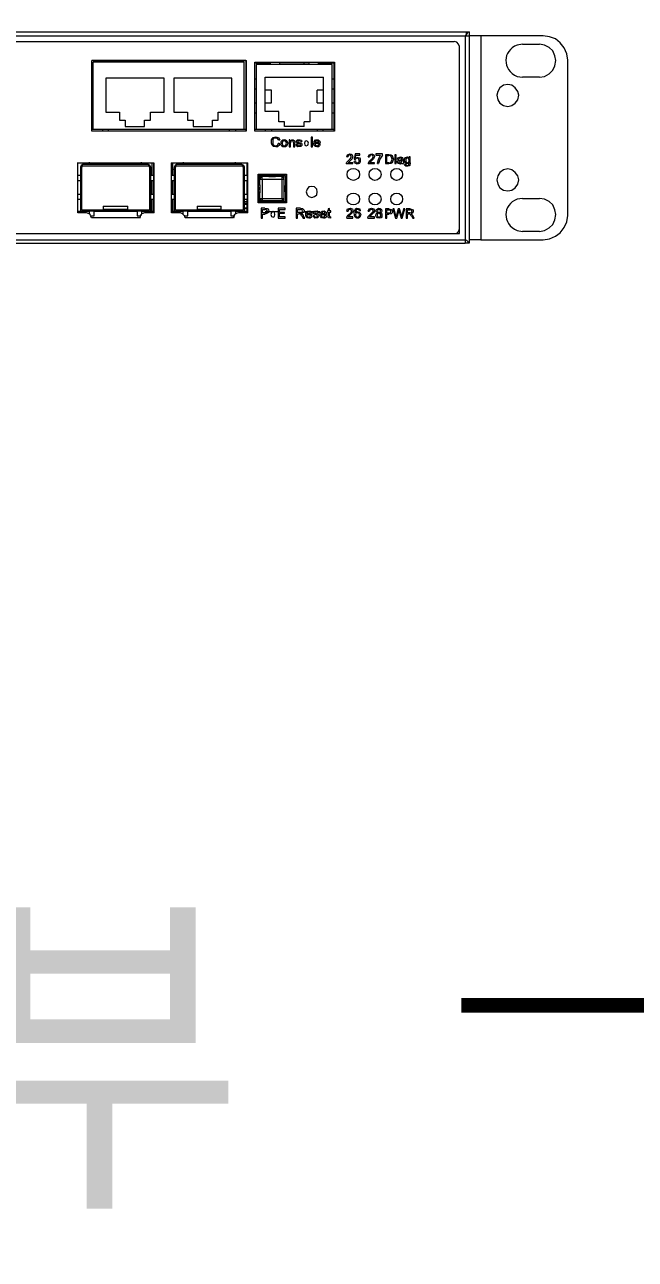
# Model space of a CAD drawing. Header units: millimetres. Extents: x 89860 to 502050, y -351975 to 882300.
# Drawn here: x 497079 to 497495, y -307640 to -306800 of the extents above; entities that cross this region are included whole.
import ezdxf
from ezdxf.enums import TextEntityAlignment as Align

# ---------------------------------------------------------------- set-up
doc = ezdxf.new("R2010")
doc.units = ezdxf.units.MM
doc.header["$LTSCALE"] = 150
doc.set_wipeout_variables(frame=1)
for name, color, linetype in [('-----20 General Symbol', 3, 'Continuous'), ('-----29 Cable Schedule', 1, 'Continuous'), ('-----30 Text', 2, 'Continuous'), ('4', 4, 'Continuous')]:
    doc.layers.add(name, color=color, linetype=linetype)
doc.styles.add('ELEC', font='')
doc.styles.get('ELEC').set_extended_font_data('Dotum')

# ---------------------------------------------------------------- blocks, each defined once
blk = doc.blocks.new('A$C93139d4c')
blk.add_wipeout([(-31826.9, -76095.6), (-31826.9, -82292.6), (-10394.5, -82292.6), (-10394.5, -76095.6)]).dxf.layer = '-----20 General Symbol'
at = {"layer": '-----20 General Symbol', "lineweight": 5}
for points in [[(-17457.5, -79014.7), (-14436.2, -79014.7)], [(-17356.3, -79009.3), (-14436.2, -79009.3)], [(-14436.2, -79009.3), (-14438.6, -79009.9), (-14439.8, -79012.3), (-14441.6, -79014.7)], [(-14441.6, -79014.7), (-14441.6, -79297)], [(-14439.8, -79014.7), (-14439.8, -79009.3)], [(-14436.2, -79009.3), (-14436.2, -79297)], [(-14335.6, -79014.7), (-14436.2, -79014.7)], [(-14420.1, -79014.7), (-14420.1, -79292.2)], [(-14302, -79047.7), (-14303.2, -79039.3), (-14306.8, -79030.9), (-14312.2, -79024.3), (-14318.8, -79018.9), (-14326.6, -79015.9), (-14335.6, -79014.7)], [(-17343.1, -79022.5), (-14456.6, -79022.5)], [(-14449.4, -79029.1), (-14450.6, -79026.1), (-14453, -79023.1), (-14456.6, -79022.5)], [(-14449.4, -79283.8), (-14449.4, -79029.1)], [(-14363.7, -79026.1), (-14340.4, -79026.1)], [(-14340.4, -79071.1), (-14333.8, -79069.9), (-14327.2, -79066.3), (-14322.4, -79061.5), (-14319.4, -79055.5), (-14318.2, -79048.3), (-14319.4, -79041.7), (-14322.4, -79035.1), (-14327.2, -79030.3), (-14333.8, -79027.3), (-14340.4, -79026.1)], [(-14740, -79048.3), (-14949.8, -79048.3), (-14739.4, -79048.3)], [(-14949.8, -79144.2), (-14949.8, -79048.3)], [(-14742.4, -79050.7), (-14948, -79050.7)], [(-14948, -79141.8), (-14948, -79050.7)], [(-14742.4, -79141.8), (-14742.4, -79050.7)], [(-14740.1, -79048.3), (-14740.1, -79144.2)], [(-14739.5, -79048.3), (-14739.5, -79144.2)], [(-14728.1, -79050.7), (-14619.6, -79050.7)], [(-14728.1, -79144.2), (-14728.1, -79050.7)], [(-14728.1, -79051.3), (-14707.1, -79051.3)], [(-14707.1, -79051.3), (-14707.1, -79053.7)], [(-14654.4, -79051.3), (-14693.9, -79051.3)], [(-14693.9, -79053.7), (-14693.9, -79051.3)], [(-14661, -79051.3), (-14661, -79053.7)], [(-14654.4, -79051.3), (-14654.4, -79053.7)], [(-14641.2, -79051.3), (-14620.2, -79051.3)], [(-14641.2, -79053.7), (-14641.2, -79051.3)], [(-14620.2, -79051.3), (-14620.2, -79144.2)], [(-14619.6, -79050.7), (-14619.6, -79144.2)], [(-14302, -79259.2), (-14302, -79047.7)], [(-14622.6, -79053.7), (-14726.3, -79053.7)], [(-14726.3, -79053.7), (-14726.3, -79141.8)], [(-14622.6, -79141.8), (-14622.6, -79053.7)], [(-14851.5, -79072.3), (-14930.6, -79072.3)], [(-14930.6, -79072.3), (-14930.6, -79118.4)], [(-14851.5, -79118.4), (-14851.5, -79072.3)], [(-14759.2, -79072.3), (-14838.3, -79072.3)], [(-14838.3, -79072.3), (-14838.3, -79118.4)], [(-14759.2, -79118.4), (-14759.2, -79072.3)], [(-14726.3, -79073.5), (-14728.1, -79073.5)], [(-14713.7, -79071.1), (-14634.6, -79071.1)], [(-14713.7, -79117.8), (-14713.7, -79071.1)], [(-14634.6, -79117.8), (-14634.6, -79071.1)], [(-14620.2, -79073.5), (-14622.6, -79073.5)], [(-14368.5, -79095.6), (-14369.7, -79090.2), (-14373.3, -79085.4), (-14378.1, -79081.9), (-14383.5, -79080.7), (-14389.5, -79081.9), (-14394.3, -79085.4), (-14397.3, -79090.2), (-14398.5, -79095.6), (-14397.3, -79101.6), (-14394.3, -79106.4), (-14389.5, -79109.4), (-14383.5, -79110.6), (-14378.1, -79109.4), (-14373.3, -79106.4), (-14369.7, -79101.6), (-14368.5, -79095.6)], [(-14340.4, -79071.1), (-14363.7, -79071.1)], [(-14728.1, -79086.6), (-14726.3, -79086.6)], [(-14705.3, -79088.4), (-14713.7, -79088.4)], [(-14705.3, -79105.8), (-14705.3, -79088.4)], [(-14634.6, -79088.4), (-14643, -79088.4)], [(-14643, -79105.8), (-14643, -79088.4)], [(-14622.6, -79086.6), (-14620.2, -79086.6)], [(-14930.6, -79118.4), (-14912, -79118.4)], [(-14912, -79118.4), (-14912, -79129.2)], [(-14870.1, -79118.4), (-14851.5, -79118.4)], [(-14870.1, -79129.2), (-14870.1, -79118.4)], [(-14838.3, -79118.4), (-14819.7, -79118.4)], [(-14819.7, -79118.4), (-14819.7, -79129.2)], [(-14777.8, -79118.4), (-14759.2, -79118.4)], [(-14777.8, -79129.2), (-14777.8, -79118.4)], [(-14726.3, -79106.4), (-14728.1, -79106.4)], [(-14713.7, -79105.8), (-14705.3, -79105.8)], [(-14695.1, -79117.8), (-14713.7, -79117.8)], [(-14695.1, -79131.6), (-14695.1, -79117.8)], [(-14634.6, -79117.8), (-14653.2, -79117.8)], [(-14653.2, -79117.8), (-14653.2, -79131.6)], [(-14643, -79105.8), (-14634.6, -79105.8)], [(-14620.2, -79106.4), (-14622.6, -79106.4)], [(-14912, -79129.2), (-14904.2, -79129.2)], [(-14904.2, -79129.2), (-14904.2, -79138.2)], [(-14877.9, -79129.2), (-14870.1, -79129.2)], [(-14877.9, -79138.2), (-14877.9, -79129.2)], [(-14819.7, -79129.2), (-14812, -79129.2)], [(-14812, -79129.2), (-14812, -79138.2)], [(-14785.6, -79129.2), (-14777.8, -79129.2)], [(-14785.6, -79138.2), (-14785.6, -79129.2)], [(-14728.1, -79119.6), (-14726.3, -79119.6)], [(-14687.3, -79131.6), (-14695.1, -79131.6)], [(-14687.3, -79138.2), (-14687.3, -79131.6)], [(-14661, -79131.6), (-14661, -79138.2)], [(-14653.2, -79131.6), (-14660.9, -79131.6)], [(-14622.6, -79119.6), (-14620.2, -79119.6)], [(-14949.8, -79141.8), (-14740, -79141.8)], [(-14739.5, -79144.2), (-14949.8, -79144.2)], [(-14935.4, -79141.8), (-14935.4, -79144.2)], [(-14927.6, -79141.8), (-14927.6, -79144.2)], [(-14904.2, -79138.2), (-14877.9, -79138.2)], [(-14812, -79138.2), (-14785.6, -79138.2)], [(-14762.8, -79141.8), (-14762.8, -79144.2)], [(-14754.4, -79141.8), (-14754.4, -79144.2)], [(-14728.1, -79141.8), (-14620.2, -79141.8)], [(-14619.6, -79144.2), (-14728.1, -79144.2)], [(-14713.7, -79141.8), (-14713.7, -79144.2)], [(-14705.3, -79141.8), (-14705.3, -79144.2)], [(-14705.3, -79156.2), (-14702.9, -79153.2), (-14699.3, -79152), (-14695.7, -79153.2), (-14693.9, -79156.2)], [(-14660.9, -79138.2), (-14687.3, -79138.2)], [(-14649.6, -79152.6), (-14651.4, -79152.6)], [(-14651.4, -79152.6), (-14651.4, -79165.7)], [(-14649.6, -79165.7), (-14649.6, -79152.6)], [(-14643, -79141.8), (-14643, -79144.2)], [(-14635.2, -79141.8), (-14635.2, -79144.2)], [(-14693.9, -79161.5), (-14695.1, -79163.9), (-14696.9, -79165.7), (-14699.3, -79165.7), (-14702.3, -79165.1), (-14704.1, -79163.3), (-14705.3, -79160.9), (-14705.3, -79156.2)], [(-14695.7, -79156.2), (-14696.9, -79154.4), (-14698.1, -79153.8), (-14700.5, -79153.8), (-14702.3, -79154.4), (-14703.5, -79156.2), (-14703.5, -79162.1)], [(-14703.5, -79162.1), (-14701.7, -79163.9), (-14699.3, -79164.5), (-14696.9, -79163.3), (-14695.7, -79160.9)], [(-14695.7, -79156.2), (-14693.9, -79156.2)], [(-14693.9, -79161.5), (-14695.7, -79160.9)], [(-14683.1, -79160.9), (-14684.3, -79164.5), (-14686.1, -79165.7), (-14689.7, -79165.7), (-14691.5, -79164.5), (-14692.1, -79162.7), (-14692.1, -79159.1), (-14691.5, -79157.4), (-14689.7, -79156.2), (-14687.9, -79155.6), (-14686.1, -79156.2), (-14684.3, -79157.4), (-14683.1, -79160.9)], [(-14684.9, -79160.9), (-14685.5, -79158.5), (-14687.9, -79157.4), (-14690.3, -79158.5), (-14690.9, -79160.9), (-14690.3, -79163.3), (-14687.9, -79164.5), (-14685.5, -79163.3), (-14684.9, -79160.9)], [(-14680.1, -79156.2), (-14681.3, -79156.2)], [(-14681.3, -79156.2), (-14681.3, -79165.7)], [(-14681.3, -79165.7), (-14679.5, -79165.7)], [(-14680.1, -79157.4), (-14680.1, -79156.2)], [(-14680.1, -79157.4), (-14677.7, -79156.2), (-14675.9, -79156.2), (-14674.1, -79157.4), (-14673.5, -79159.7)], [(-14675.3, -79159.7), (-14675.9, -79158), (-14677.7, -79157.4), (-14679.5, -79158.5), (-14679.5, -79160.3)], [(-14679.5, -79165.7), (-14679.5, -79160.3)], [(-14675.3, -79159.7), (-14675.3, -79165.7)], [(-14675.3, -79165.7), (-14673.5, -79165.7)], [(-14673.5, -79165.7), (-14673.5, -79159.7)], [(-14669.9, -79158.5), (-14668.1, -79159.7), (-14664.5, -79160.9), (-14663.9, -79162.1), (-14663.9, -79163.9), (-14665.1, -79165.1), (-14669.3, -79165.7), (-14671.1, -79164.5), (-14671.7, -79162.7)], [(-14669.9, -79162.7), (-14671.7, -79162.7)], [(-14665.1, -79162.7), (-14666.9, -79161.5), (-14668.7, -79161.5), (-14670.5, -79160.3), (-14671.1, -79159.1), (-14671.1, -79157.4), (-14669.9, -79156.2), (-14666.3, -79156.2), (-14664.5, -79156.8), (-14663.9, -79158.5)], [(-14665.7, -79158.5), (-14666.3, -79157.4), (-14669.3, -79157.4), (-14669.9, -79158.5)], [(-14669.9, -79162.7), (-14669.3, -79163.9), (-14667.5, -79164.5), (-14666.3, -79163.9), (-14665.1, -79162.7)], [(-14665.7, -79158.5), (-14663.9, -79158.5)], [(-14655, -79160.9), (-14655.6, -79158.5), (-14658, -79157.4), (-14659.7, -79158.5), (-14660.4, -79160.9), (-14659.7, -79163.3), (-14658, -79164.5), (-14655.6, -79163.3), (-14655, -79160.9)], [(-14651.4, -79165.7), (-14649.6, -79165.7)], [(-14638.8, -79162.7), (-14640, -79164.5), (-14641.2, -79165.7), (-14643.6, -79165.7), (-14645.4, -79165.1), (-14647.2, -79163.9), (-14647.8, -79162.1), (-14647.2, -79158.5)], [(-14647.2, -79158.5), (-14645.4, -79156.2), (-14641.8, -79156.2), (-14639.4, -79158), (-14638.8, -79160.9)], [(-14640.6, -79159.7), (-14641.2, -79158), (-14643, -79157.4), (-14645.4, -79158), (-14646, -79159.7)], [(-14640.6, -79159.7), (-14646, -79159.7)], [(-14646, -79160.9), (-14638.8, -79160.9)], [(-14646, -79160.9), (-14645.4, -79163.3), (-14643.6, -79164.5), (-14641.8, -79163.9), (-14640.6, -79162.7)], [(-14638.8, -79162.7), (-14640.6, -79162.7)], [(-14638.8, -79160.9), (-14638.8, -79160.3)], [(-14603.4, -79188.5), (-14602.8, -79186.7), (-14598, -79181.9), (-14596.8, -79180.1), (-14596.8, -79178.3), (-14598.6, -79176.5), (-14600.4, -79177.1)], [(-14602.8, -79179.5), (-14601.6, -79176.5), (-14598.6, -79175.3), (-14596.8, -79175.9), (-14595.6, -79176.5), (-14595, -79178.3), (-14594.4, -79179.5)], [(-14602.8, -79179.5), (-14601.6, -79179.5)], [(-14600.4, -79177.1), (-14601.6, -79179.5)], [(-14594.4, -79179.5), (-14595.6, -79181.9), (-14601, -79187.3)], [(-14591.4, -79175.3), (-14592.6, -79182.5)], [(-14592.6, -79182.5), (-14590.8, -79182.5)], [(-14590.8, -79184.9), (-14592.6, -79185.5)], [(-14586, -79188.5), (-14588.4, -79189.1), (-14590.2, -79188.5), (-14592, -79187.3), (-14592.6, -79185.5)], [(-14584.8, -79175.3), (-14591.4, -79175.3)], [(-14590.8, -79180.7), (-14590.2, -79177.1)], [(-14590.8, -79180.7), (-14589, -79180.1), (-14587.2, -79180.1), (-14585.4, -79180.7), (-14584.3, -79181.9), (-14584.3, -79185.5), (-14584.8, -79187.3), (-14586, -79188.5)], [(-14586, -79183.7), (-14586.6, -79181.9), (-14587.8, -79181.3), (-14589.6, -79181.3), (-14590.8, -79182.5)], [(-14590.8, -79184.9), (-14590.2, -79187.3), (-14587.8, -79187.3), (-14586, -79186.1), (-14586, -79183.7)], [(-14590.2, -79177.1), (-14584.8, -79177.1)], [(-14584.9, -79177.1), (-14584.9, -79175.3)], [(-14573.5, -79179.5), (-14572.3, -79176.5), (-14568.7, -79175.3), (-14567.5, -79175.9), (-14565.7, -79176.5), (-14565.1, -79178.3), (-14565.1, -79179.5)], [(-14573.5, -79188.5), (-14572.9, -79186.7), (-14571.7, -79184.9), (-14568.1, -79181.9), (-14566.9, -79180.1), (-14566.9, -79178.3), (-14568.7, -79176.5), (-14571.1, -79177.1)], [(-14573.5, -79179.5), (-14571.7, -79179.5)], [(-14571.1, -79177.1), (-14571.7, -79179.5)], [(-14565.1, -79179.5), (-14566.3, -79181.9), (-14571.7, -79187.3)], [(-14554.3, -79175.3), (-14563.3, -79175.3)], [(-14563.3, -79175.3), (-14563.3, -79177.1)], [(-14563.3, -79177.1), (-14556.7, -79177.1)], [(-14560.9, -79188.5), (-14559.7, -79182.5), (-14556.7, -79177.1)], [(-14554.3, -79177.1), (-14557.9, -79182.5), (-14559.7, -79188.5)], [(-14554.3, -79177.1), (-14554.3, -79175.3)], [(-14545.3, -79176.5), (-14550.1, -79176.5)], [(-14550.1, -79176.5), (-14550.1, -79188.5)], [(-14548.3, -79177.7), (-14545.3, -79177.7)], [(-14548.3, -79187.3), (-14548.3, -79177.7)], [(-14545.3, -79176.5), (-14542.9, -79176.5), (-14541.1, -79177.7), (-14539.9, -79180.1), (-14539.3, -79182.5), (-14539.9, -79184.9), (-14541.1, -79187.3), (-14542.9, -79188.5), (-14545.3, -79188.5)], [(-14545.3, -79187.3), (-14543.5, -79187.3), (-14542.3, -79186.1), (-14541.1, -79182.5), (-14542.3, -79178.9), (-14543.5, -79177.7), (-14545.3, -79177.7)], [(-14535.7, -79176.5), (-14537.5, -79176.5)], [(-14537.5, -79176.5), (-14537.5, -79178.3)], [(-14537.5, -79178.3), (-14535.7, -79178.3)], [(-14535.7, -79179.5), (-14537.5, -79179.5)], [(-14537.5, -79179.5), (-14537.5, -79188.5)], [(-14535.7, -79178.3), (-14535.7, -79176.5)], [(-14535.7, -79188.5), (-14535.7, -79179.5)], [(-14533.9, -79182.5), (-14533.3, -79180.7), (-14532.1, -79180.1), (-14529.7, -79179.5), (-14526.7, -79180.1), (-14526.1, -79183.1)], [(-14533.9, -79182.5), (-14532.1, -79182.5)], [(-14527.3, -79187.9), (-14529.7, -79189.1), (-14532.7, -79188.5), (-14533.3, -79187.9), (-14533.9, -79186.7), (-14533.9, -79185.5), (-14533.3, -79184.3)], [(-14533.3, -79184.3), (-14527.9, -79183.1)], [(-14527.9, -79182.5), (-14528.5, -79181.3), (-14529.7, -79180.7), (-14531.5, -79181.3), (-14532.1, -79182.5)], [(-14527.9, -79184.3), (-14532.1, -79185.5), (-14532.1, -79187.3), (-14530.3, -79187.9)], [(-14530.3, -79187.9), (-14528.5, -79186.7), (-14527.9, -79184.9)], [(-14527.9, -79183.1), (-14527.9, -79182.5)], [(-14527.9, -79184.3), (-14527.9, -79184.9)], [(-14526.1, -79184.9), (-14526.1, -79183.1)], [(-14526.1, -79184.9), (-14525.5, -79188.5)], [(-14517.7, -79187.3), (-14519.5, -79188.5), (-14521.3, -79188.5), (-14522.5, -79187.9), (-14523.7, -79186.7), (-14524.3, -79183.1), (-14523.1, -79180.1)], [(-14523.1, -79180.1), (-14520.1, -79179.5), (-14517.7, -79180.7)], [(-14517.7, -79184.3), (-14518.3, -79181.9), (-14520.1, -79180.7), (-14522.5, -79181.9), (-14522.5, -79186.1), (-14520.1, -79187.3), (-14518.3, -79186.7), (-14517.7, -79184.3)], [(-14516.5, -79179.5), (-14517.7, -79179.5)], [(-14517.7, -79179.5), (-14517.7, -79180.7)], [(-14516.5, -79187.3), (-14516.5, -79179.5)], [(-14969.6, -79187.3), (-14865.3, -79187.3)], [(-14968.9, -79187.3), (-14865.3, -79187.3)], [(-14968.9, -79255.6), (-14968.9, -79187.3)], [(-14961.8, -79189.7), (-14964.2, -79190.9), (-14965.4, -79193.3)], [(-14965.4, -79193.3), (-14965.4, -79253.2)], [(-14961.8, -79191.5), (-14963, -79192.1), (-14963.6, -79193.3)], [(-14963.6, -79251.4), (-14963.6, -79193.3)], [(-14873.1, -79189.7), (-14961.8, -79189.7)], [(-14961.8, -79191.5), (-14873.1, -79191.5)], [(-14952.8, -79187.3), (-14952.8, -79186.7)], [(-14946.8, -79187.3), (-14946.8, -79189.7)], [(-14940.2, -79189.7), (-14940.2, -79187.3)], [(-14920.4, -79187.3), (-14920.4, -79189.7)], [(-14913.8, -79189.7), (-14913.8, -79187.3)], [(-14894.6, -79187.3), (-14894.6, -79189.7)], [(-14888.1, -79189.7), (-14888.1, -79187.3)], [(-14882.1, -79187.3), (-14882.1, -79186.7)], [(-14869.5, -79193.3), (-14870.7, -79190.9), (-14873.1, -79189.7)], [(-14871.3, -79193.3), (-14871.9, -79192.1), (-14873.1, -79191.5)], [(-14871.3, -79193.3), (-14871.3, -79251.4)], [(-14869.5, -79253.2), (-14869.5, -79193.3)], [(-14869.5, -79196.3), (-14867.7, -79196.3)], [(-14867.7, -79204.7), (-14867.7, -79187.3)], [(-14865.3, -79256.2), (-14865.3, -79187.3), (-14865.3, -79255.6)], [(-14841.9, -79187.3), (-14738.3, -79187.3)], [(-14841.3, -79187.3), (-14737.6, -79187.3)], [(-14841.3, -79255.6), (-14841.3, -79187.3)], [(-14839.5, -79204.7), (-14839.5, -79187.3)], [(-14839.5, -79196.3), (-14837.7, -79196.3)], [(-14834.7, -79189.7), (-14836.5, -79190.9), (-14837.7, -79193.3)], [(-14837.7, -79193.3), (-14837.7, -79253.2)], [(-14834.7, -79191.5), (-14835.9, -79192.1), (-14835.9, -79193.3)], [(-14835.9, -79251.4), (-14835.9, -79193.3)], [(-14745.4, -79189.7), (-14834.7, -79189.7)], [(-14834.7, -79191.5), (-14745.4, -79191.5)], [(-14825.1, -79187.3), (-14825.1, -79186.7)], [(-14819.2, -79187.3), (-14819.2, -79189.7)], [(-14812.6, -79189.7), (-14812.6, -79187.3)], [(-14793.4, -79187.3), (-14793.4, -79189.7)], [(-14786.8, -79189.7), (-14786.8, -79187.3)], [(-14773.6, -79189.7), (-14773.6, -79187.3)], [(-14767, -79187.3), (-14767, -79189.7)], [(-14760.4, -79189.7), (-14760.4, -79187.3)], [(-14754.4, -79187.3), (-14754.4, -79186.7)], [(-14741.8, -79193.3), (-14743, -79190.9), (-14745.4, -79189.7)], [(-14743.6, -79193.3), (-14744.2, -79192.1), (-14745.4, -79191.5)], [(-14743.6, -79193.3), (-14743.6, -79251.4)], [(-14741.8, -79253.2), (-14741.8, -79193.3)], [(-14738.9, -79187.3), (-14738.9, -79204.7)], [(-14738.3, -79187.3), (-14738.3, -79256.2)], [(-14737.7, -79187.3), (-14737.7, -79255.6)], [(-14723.3, -79202.9), (-14684.9, -79202.9)], [(-14723.3, -79241.8), (-14723.3, -79202.9)], [(-14684.9, -79202.9), (-14684.9, -79241.8)], [(-14603.4, -79188.5), (-14594.4, -79188.5)], [(-14593.8, -79211.3), (-14596.8, -79210.7), (-14599.8, -79208.9), (-14601.6, -79206.5), (-14602.2, -79203.5), (-14601.6, -79199.9), (-14599.8, -79197.5), (-14596.8, -79195.7), (-14593.8, -79195.1), (-14590.8, -79195.7), (-14587.8, -79197.5), (-14586, -79199.9), (-14585.4, -79203.5), (-14586, -79206.5), (-14587.8, -79208.9), (-14590.8, -79210.7), (-14593.8, -79211.3)], [(-14594.4, -79187.3), (-14601, -79187.3)], [(-14594.4, -79188.5), (-14594.4, -79187.3)], [(-14573.5, -79188.5), (-14565.1, -79188.5)], [(-14564.5, -79211.3), (-14567.5, -79210.7), (-14569.9, -79208.9), (-14571.7, -79206.5), (-14572.3, -79203.5), (-14571.7, -79199.9), (-14569.9, -79197.5), (-14567.5, -79195.7), (-14564.5, -79195.1), (-14560.9, -79195.7), (-14558.5, -79197.5), (-14556.7, -79199.9), (-14556.1, -79203.5), (-14556.7, -79206.5), (-14558.5, -79208.9), (-14560.9, -79210.7), (-14564.5, -79211.3)], [(-14565.1, -79187.3), (-14571.7, -79187.3)], [(-14565.1, -79188.5), (-14565.1, -79187.3)], [(-14560.9, -79188.5), (-14559.7, -79188.5)], [(-14550.1, -79188.5), (-14545.3, -79188.5)], [(-14545.3, -79187.3), (-14548.3, -79187.3)], [(-14535.1, -79211.3), (-14538.1, -79210.7), (-14540.5, -79208.9), (-14542.3, -79206.5), (-14542.9, -79203.5), (-14542.3, -79199.9), (-14540.5, -79197.5), (-14538.1, -79195.7), (-14535.1, -79195.1), (-14531.5, -79195.7), (-14529.1, -79197.5), (-14527.3, -79199.9), (-14526.7, -79203.5), (-14527.3, -79206.5), (-14529.1, -79208.9), (-14531.5, -79210.7), (-14535.1, -79211.3)], [(-14537.5, -79188.5), (-14535.7, -79188.5)], [(-14527.3, -79188.5), (-14527.3, -79187.9)], [(-14527.3, -79188.5), (-14525.5, -79188.5)], [(-14516.5, -79187.3), (-14517.1, -79190.9), (-14517.7, -79191.5), (-14519.5, -79192.1), (-14522.5, -79192.1), (-14523.7, -79190.9), (-14524.3, -79189.7)], [(-14522.5, -79189.7), (-14524.3, -79189.7)], [(-14522.5, -79189.7), (-14521.3, -79190.9), (-14519.5, -79190.9), (-14518.3, -79189.7), (-14517.7, -79187.3)], [(-14368.5, -79210.7), (-14369.7, -79205.3), (-14373.3, -79200.5), (-14378.1, -79196.9), (-14383.5, -79195.7), (-14389.5, -79196.9), (-14394.3, -79200.5), (-14397.3, -79205.3), (-14398.5, -79210.7), (-14397.3, -79216.7), (-14394.3, -79221.5), (-14389.5, -79224.5), (-14383.5, -79225.7), (-14378.1, -79224.5), (-14373.3, -79221.5), (-14369.7, -79216.7), (-14368.5, -79210.7)], [(-14965.4, -79204.7), (-14968.9, -79204.7)], [(-14968.9, -79211.3), (-14965.4, -79211.3)], [(-14865.3, -79204.7), (-14869.5, -79204.7)], [(-14869.5, -79211.3), (-14865.3, -79211.3)], [(-14867.7, -79230.5), (-14867.7, -79211.3)], [(-14837.7, -79204.7), (-14841.3, -79204.7)], [(-14841.3, -79211.3), (-14837.7, -79211.3)], [(-14839.5, -79230.5), (-14839.5, -79211.3)], [(-14738.3, -79204.7), (-14741.8, -79204.7)], [(-14741.8, -79211.3), (-14738.3, -79211.3)], [(-14738.9, -79211.3), (-14738.9, -79230.5)], [(-14722.7, -79204.7), (-14686.1, -79204.7)], [(-14722.7, -79240.6), (-14722.7, -79204.7)], [(-14721.5, -79204.7), (-14721.5, -79218.5)], [(-14720.9, -79217.3), (-14721.5, -79222.7), (-14720.9, -79227.5)], [(-14720.9, -79217.9), (-14720.9, -79204.7)], [(-14717.9, -79205.9), (-14720.3, -79207.1), (-14720.9, -79209.5)], [(-14717.9, -79205.9), (-14719.7, -79207.1), (-14720.9, -79209.5)], [(-14720.9, -79209.5), (-14687.9, -79209.5)], [(-14720.9, -79217.9), (-14720.9, -79217.3)], [(-14720.9, -79217.3), (-14720.9, -79217.9)], [(-14720.9, -79217.9), (-14720.9, -79227.5)], [(-14690.9, -79205.9), (-14717.9, -79205.9)], [(-14717.9, -79209.5), (-14717.9, -79205.9)], [(-14717.9, -79209.5), (-14717.9, -79235.9)], [(-14708.9, -79205.9), (-14699.9, -79205.9), (-14709.5, -79205.9)], [(-14708.9, -79205.9), (-14708.9, -79205.3)], [(-14708.9, -79205.9), (-14708.9, -79205.3)], [(-14707.7, -79205.9), (-14708.9, -79205.9)], [(-14707.1, -79205.9), (-14708.9, -79205.9)], [(-14707.1, -79205.9), (-14707.7, -79205.9)], [(-14707.1, -79205.9), (-14705.9, -79205.3)], [(-14707.1, -79205.9), (-14707.1, -79205.3)], [(-14707.1, -79205.9), (-14706.5, -79205.3), (-14705.3, -79205.3)], [(-14705.9, -79205.3), (-14704.7, -79205.3)], [(-14705.3, -79205.3), (-14704.7, -79205.3)], [(-14704.7, -79205.3), (-14704.7, -79204.7)], [(-14687.9, -79209.5), (-14689.1, -79207.1), (-14690.9, -79205.9)], [(-14690.9, -79209.5), (-14690.9, -79205.9)], [(-14690.9, -79235.9), (-14690.9, -79209.5)], [(-14687.9, -79208.3), (-14687.9, -79204.7)], [(-14687.9, -79235.9), (-14687.9, -79209.5)], [(-14686.1, -79204.7), (-14686.1, -79240.6)], [(-14643, -79226.9), (-14643.6, -79223.3), (-14646.6, -79220.3), (-14650.2, -79219.7), (-14654.4, -79220.3), (-14656.8, -79223.3), (-14658, -79226.9), (-14656.8, -79231.1), (-14654.4, -79233.5), (-14650.2, -79234.7), (-14646.6, -79233.5), (-14643.6, -79231.1), (-14643, -79226.9)], [(-14965.4, -79230.5), (-14968.9, -79230.5)], [(-14865.3, -79230.5), (-14869.5, -79230.5)], [(-14837.7, -79230.5), (-14841.3, -79230.5)], [(-14738.3, -79230.5), (-14741.8, -79230.5)], [(-14721.5, -79231.1), (-14722.7, -79231.1)], [(-14721.5, -79226.3), (-14721.5, -79240.6)], [(-14720.9, -79227.5), (-14720.9, -79226.9)], [(-14720.9, -79227.5), (-14720.9, -79226.9)], [(-14720.9, -79240.6), (-14720.9, -79227.5)], [(-14720.9, -79227.5), (-14720.9, -79228.1)], [(-14720.9, -79235.8), (-14687.9, -79235.8)], [(-14720.9, -79235.9), (-14720.3, -79238.3), (-14717.9, -79238.9)], [(-14720.9, -79235.9), (-14719.7, -79238.3), (-14717.9, -79238.9)], [(-14717.9, -79235.8), (-14717.9, -79238.8)], [(-14690.9, -79235.8), (-14690.9, -79238.8)], [(-14690.9, -79238.9), (-14689.1, -79238.3), (-14687.9, -79235.9)], [(-14593.8, -79244.8), (-14596.8, -79244.2), (-14599.8, -79242.4), (-14601.6, -79240), (-14602.2, -79237), (-14601.6, -79233.5), (-14599.8, -79231.1), (-14596.8, -79229.3), (-14593.8, -79228.7), (-14590.8, -79229.3), (-14587.8, -79231.1), (-14586, -79233.5), (-14585.4, -79237), (-14586, -79240), (-14587.8, -79242.4), (-14590.8, -79244.2), (-14593.8, -79244.8)], [(-14564.5, -79244.8), (-14567.5, -79244.2), (-14569.9, -79242.4), (-14571.7, -79240), (-14572.3, -79237), (-14571.7, -79233.5), (-14569.9, -79231.1), (-14567.5, -79229.3), (-14564.5, -79228.7), (-14560.9, -79229.3), (-14558.5, -79231.1), (-14556.7, -79233.5), (-14556.1, -79237), (-14556.7, -79240), (-14558.5, -79242.4), (-14560.9, -79244.2), (-14564.5, -79244.8)], [(-14535.1, -79244.8), (-14538.1, -79244.2), (-14540.5, -79242.4), (-14542.3, -79240), (-14542.9, -79237), (-14542.3, -79233.5), (-14540.5, -79231.1), (-14538.1, -79229.3), (-14535.1, -79228.7), (-14531.5, -79229.3), (-14529.1, -79231.1), (-14527.3, -79233.5), (-14526.7, -79237), (-14527.3, -79240), (-14529.1, -79242.4), (-14531.5, -79244.2), (-14535.1, -79244.8)], [(-14363.7, -79235.8), (-14340.4, -79235.8)], [(-14340.4, -79280.8), (-14333.8, -79279.6), (-14327.2, -79276), (-14322.4, -79271.2), (-14319.4, -79265.2), (-14318.2, -79258), (-14319.4, -79251.4), (-14322.4, -79244.8), (-14327.2, -79240.1), (-14333.8, -79237.1), (-14340.4, -79235.9)], [(-14968.9, -79237), (-14965.4, -79237)], [(-14869.5, -79253.2), (-14965.4, -79253.2)], [(-14963.6, -79251.4), (-14934.2, -79251.4)], [(-14953.4, -79253.2), (-14953.4, -79256.8)], [(-14946.8, -79259.8), (-14946.8, -79253.2)], [(-14937.8, -79251.4), (-14937.8, -79253.2)], [(-14934.2, -79246.6), (-14900.6, -79246.6)], [(-14934.2, -79246.6), (-14934.2, -79253.2)], [(-14900.6, -79250.8), (-14934.2, -79250.8)], [(-14934.2, -79252), (-14900.6, -79252)], [(-14900.6, -79253.2), (-14900.6, -79246.6)], [(-14900.6, -79251.4), (-14871.3, -79251.4)], [(-14897, -79251.4), (-14897, -79253.2)], [(-14888.1, -79253.2), (-14888.1, -79259.8)], [(-14881.5, -79256.8), (-14881.5, -79253.2)], [(-14869.5, -79237), (-14865.3, -79237)], [(-14867.7, -79253.8), (-14867.7, -79237.1)], [(-14841.3, -79237), (-14837.7, -79237)], [(-14839.5, -79253.8), (-14839.5, -79237.1)], [(-14741.8, -79253.2), (-14837.7, -79253.2)], [(-14835.9, -79251.4), (-14806.6, -79251.4)], [(-14825.7, -79253.2), (-14825.7, -79256.8)], [(-14819.2, -79259.8), (-14819.2, -79253.2)], [(-14810.2, -79251.4), (-14810.2, -79253.2)], [(-14806.6, -79246.6), (-14773.6, -79246.6)], [(-14806.6, -79246.6), (-14806.6, -79253.2)], [(-14773.6, -79250.8), (-14806.6, -79250.8)], [(-14806.6, -79252), (-14773.6, -79252)], [(-14773.6, -79253.2), (-14773.6, -79246.6)], [(-14773.6, -79251.4), (-14743.6, -79251.4)], [(-14769.4, -79251.4), (-14769.4, -79253.2)], [(-14760.4, -79253.2), (-14760.4, -79259.8)], [(-14753.8, -79256.8), (-14753.8, -79253.2)], [(-14741.8, -79237), (-14738.3, -79237)], [(-14741.8, -79237), (-14738.8, -79237)], [(-14741.8, -79240), (-14738.8, -79240)], [(-14738.8, -79243), (-14741.8, -79243)], [(-14738.8, -79244.2), (-14741.8, -79244.2)], [(-14738.8, -79249), (-14741.8, -79249)], [(-14738.8, -79250.2), (-14741.8, -79250.2)], [(-14738.9, -79237.1), (-14738.9, -79253.8)], [(-14684.9, -79241.8), (-14723.3, -79241.8)], [(-14686.1, -79240.6), (-14722.7, -79240.6)], [(-14714.3, -79249), (-14719.1, -79249)], [(-14719.1, -79249), (-14719.1, -79262.8)], [(-14717.9, -79238.8), (-14690.9, -79238.8)], [(-14717.3, -79250.8), (-14714.3, -79250.8)], [(-14717.3, -79255.6), (-14717.3, -79250.8)], [(-14714.3, -79249), (-14710.7, -79249.6), (-14709.5, -79251.4), (-14708.9, -79253.2), (-14709.5, -79255), (-14710.7, -79256.2), (-14714.3, -79257.4)], [(-14714.3, -79255.6), (-14711.9, -79255), (-14710.7, -79253.2), (-14711.9, -79251.4), (-14714.3, -79250.8)], [(-14709.5, -79239.5), (-14708.3, -79239.5)], [(-14708.9, -79239.5), (-14706.5, -79239.5), (-14705.3, -79240.1)], [(-14708.9, -79239.5), (-14699.9, -79239.5)], [(-14708.9, -79239.5), (-14699.9, -79239.5)], [(-14705.3, -79240.1), (-14707.1, -79239.5), (-14708.3, -79239.5)], [(-14686.7, -79249), (-14696.3, -79249)], [(-14696.3, -79249), (-14696.3, -79262.8)], [(-14694.5, -79250.8), (-14686.7, -79250.8)], [(-14694.5, -79255), (-14694.5, -79250.8)], [(-14687.9, -79240.6), (-14687.9, -79237.1)], [(-14686.7, -79250.8), (-14686.7, -79249)], [(-14665.7, -79249), (-14671.7, -79249)], [(-14671.7, -79249), (-14671.7, -79262.8)], [(-14669.9, -79250.8), (-14665.7, -79250.8)], [(-14669.9, -79255), (-14669.9, -79250.8)], [(-14665.7, -79249), (-14662.8, -79249.6), (-14661.6, -79250.8), (-14660.9, -79252), (-14660.9, -79253.8), (-14661.6, -79255), (-14664.5, -79256.2)], [(-14665.7, -79255), (-14664, -79255), (-14662.8, -79253.2), (-14663.3, -79251.4), (-14665.7, -79250.8)], [(-14658.5, -79255), (-14656.2, -79253.2), (-14653.2, -79252.6), (-14650.8, -79254.4), (-14650.2, -79258)], [(-14642.4, -79259.8), (-14643.6, -79258.6), (-14645.4, -79258), (-14647.2, -79257.4), (-14648.4, -79256.2), (-14647.8, -79254.4), (-14646.6, -79253.2), (-14643, -79252.6), (-14641.8, -79253.8), (-14641.2, -79255.6)], [(-14638.8, -79255), (-14636.4, -79253.2), (-14633.4, -79252.6), (-14631, -79254.4), (-14630.4, -79258)], [(-14628, -79252.6), (-14629.2, -79252.6)], [(-14629.2, -79252.6), (-14629.2, -79254.4)], [(-14626.2, -79249.6), (-14628, -79250.2)], [(-14628, -79250.2), (-14628, -79252.6)], [(-14626.2, -79252.6), (-14626.2, -79249.6)], [(-14624.4, -79252.6), (-14626.2, -79252.6)], [(-14624.4, -79254.4), (-14624.4, -79252.6)], [(-14602.8, -79253.2), (-14601.6, -79250.2), (-14598, -79249), (-14596.8, -79249.6), (-14595, -79250.2), (-14594.4, -79252), (-14594.4, -79253.2)], [(-14602.8, -79262.8), (-14602.2, -79260.4), (-14601, -79258.6), (-14597.4, -79255.6), (-14596.2, -79253.8), (-14596.2, -79252), (-14598, -79250.8), (-14600.4, -79250.8)], [(-14602.8, -79253.2), (-14601, -79253.2)], [(-14600.4, -79250.8), (-14601, -79253.2)], [(-14594.4, -79253.2), (-14595.6, -79255.6), (-14601, -79261)], [(-14584.8, -79261.6), (-14586.6, -79262.8), (-14589, -79262.8), (-14591.4, -79261.6), (-14592, -79259.2), (-14592.6, -79254.4), (-14592, -79252.6), (-14590.8, -79250.2), (-14589, -79249), (-14586.6, -79249.6), (-14584.8, -79250.2), (-14584.3, -79252.6)], [(-14585.4, -79252.6), (-14586, -79251.4), (-14587.2, -79250.8), (-14589.6, -79250.8), (-14590.8, -79253.2), (-14590.8, -79255.6)], [(-14585.4, -79252.6), (-14584.3, -79252.6)], [(-14574.1, -79262.8), (-14573.5, -79260.4), (-14566.9, -79253.8), (-14566.9, -79252), (-14568.7, -79250.8), (-14571.1, -79250.8)], [(-14573.5, -79253.2), (-14572.3, -79250.2), (-14569.3, -79249), (-14567.5, -79249.6), (-14566.3, -79250.2), (-14565.1, -79252), (-14565.1, -79253.2)], [(-14573.5, -79253.2), (-14571.7, -79253.2)], [(-14571.1, -79250.8), (-14571.7, -79253.2)], [(-14565.1, -79253.2), (-14566.3, -79255.6), (-14571.7, -79261)], [(-14560.9, -79255.6), (-14562.1, -79254.4), (-14562.7, -79253.2), (-14562.1, -79250.8), (-14559.7, -79249), (-14557.3, -79249.6)], [(-14556.7, -79252.6), (-14557.3, -79251.4), (-14559.1, -79250.8), (-14560.3, -79250.8), (-14560.9, -79252.6), (-14560.3, -79254.4), (-14559.1, -79255), (-14557.3, -79254.4), (-14556.7, -79252.6)], [(-14557.3, -79249.6), (-14555.5, -79250.8), (-14554.9, -79252.6), (-14555.5, -79254.4), (-14557.3, -79255.6)], [(-14545.3, -79250.2), (-14550.1, -79250.2)], [(-14550.1, -79250.2), (-14550.1, -79262.8)], [(-14548.3, -79251.4), (-14545.3, -79251.4)], [(-14548.3, -79256.2), (-14548.3, -79251.4)], [(-14545.3, -79250.2), (-14542.3, -79250.8), (-14541.1, -79252), (-14540.5, -79253.8), (-14541.1, -79255.6), (-14542.3, -79256.8), (-14545.3, -79257.4)], [(-14545.3, -79256.2), (-14543.5, -79255.6), (-14542.3, -79253.8), (-14543.5, -79252), (-14545.3, -79251.4)], [(-14538.1, -79250.2), (-14539.9, -79250.2)], [(-14539.9, -79250.2), (-14536.3, -79262.8)], [(-14536.3, -79258), (-14538.1, -79250.2)], [(-14532.7, -79250.2), (-14535.1, -79258.6)], [(-14534.5, -79262.8), (-14532.1, -79253.2)], [(-14530.9, -79250.2), (-14532.7, -79250.2)], [(-14532.1, -79253.2), (-14531.5, -79251.4), (-14531.5, -79253.2)], [(-14531.5, -79253.2), (-14528.5, -79262.8)], [(-14529.1, -79256.2), (-14530.9, -79250.2)], [(-14525.5, -79250.2), (-14527.3, -79258)], [(-14527.3, -79262.8), (-14523.7, -79250.2)], [(-14523.7, -79250.2), (-14525.5, -79250.2)], [(-14516.5, -79250.2), (-14521.9, -79250.2)], [(-14521.9, -79250.2), (-14521.9, -79262.8)], [(-14520.1, -79251.4), (-14516.5, -79251.4)], [(-14520.1, -79255.6), (-14520.1, -79251.4)], [(-14517.1, -79255.6), (-14514.7, -79255), (-14513.5, -79253.8), (-14514.7, -79252), (-14516.5, -79251.4)], [(-14516.5, -79250.2), (-14513.5, -79250.8), (-14512.3, -79251.4), (-14512.3, -79253.2), (-14512.9, -79255.6), (-14515.3, -79256.8)], [(-14953.4, -79253.8), (-14969.6, -79253.8)], [(-14957, -79255.6), (-14968.9, -79255.6)], [(-14967.8, -79255.6), (-14967.8, -79253.8)], [(-14960, -79255.6), (-14960, -79253.8)], [(-14951.6, -79259.2), (-14952.2, -79258), (-14953.4, -79256.8), (-14957, -79255.6)], [(-14951, -79259.8), (-14951.6, -79259.2)], [(-14951, -79259.8), (-14946.8, -79259.8)], [(-14951, -79260.4), (-14951, -79259.8)], [(-14951, -79260.4), (-14951, -79259.8)], [(-14950.4, -79262.2), (-14951, -79260.4)], [(-14884.5, -79262.2), (-14950.4, -79262.2)], [(-14888.1, -79253.8), (-14946.8, -79253.8)], [(-14888.1, -79259.8), (-14883.9, -79259.8)], [(-14882.7, -79258), (-14883.9, -79259.8), (-14884.5, -79262.8)], [(-14883.9, -79261), (-14884.5, -79262.2)], [(-14883.3, -79259.2), (-14883.9, -79261)], [(-14882.7, -79258.6), (-14883.3, -79259.2)], [(-14877.9, -79255.6), (-14881.5, -79256.8), (-14882.7, -79258)], [(-14882.7, -79258), (-14882.7, -79257.4)], [(-14882.7, -79258), (-14882.7, -79258.6)], [(-14865.3, -79253.8), (-14881.5, -79253.8)], [(-14865.3, -79255.6), (-14877.9, -79255.6)], [(-14875.5, -79255.6), (-14875.5, -79253.8)], [(-14867.7, -79255.6), (-14867.7, -79253.8)], [(-14825.7, -79253.8), (-14841.9, -79253.8)], [(-14829.3, -79255.6), (-14841.3, -79255.6)], [(-14840.1, -79255.6), (-14840.1, -79253.8)], [(-14832.3, -79255.6), (-14832.3, -79253.8)], [(-14823.9, -79259.2), (-14826.3, -79256.8), (-14829.3, -79255.6)], [(-14823.3, -79260.4), (-14823.3, -79259.8), (-14823.9, -79259.2)], [(-14823.3, -79259.8), (-14819.1, -79259.8)], [(-14822.7, -79262.2), (-14823.3, -79260.4)], [(-14756.8, -79262.2), (-14822.7, -79262.2)], [(-14760.4, -79253.8), (-14819.1, -79253.8)], [(-14760.4, -79259.8), (-14756.2, -79259.8)], [(-14755, -79258), (-14756.2, -79259.8), (-14756.8, -79262.8)], [(-14756.2, -79259.2), (-14756.8, -79261)], [(-14756.8, -79261), (-14756.8, -79262.2)], [(-14756.2, -79259.2), (-14755, -79258)], [(-14750.2, -79255.6), (-14752, -79256.2), (-14753.8, -79256.8), (-14755, -79258)], [(-14755, -79258), (-14755, -79257.4)], [(-14738.3, -79253.8), (-14753.8, -79253.8)], [(-14737.6, -79255.6), (-14750.2, -79255.6)], [(-14747.8, -79255.6), (-14747.8, -79253.8)], [(-14740.1, -79255.6), (-14740.1, -79253.8)], [(-14719.1, -79262.8), (-14717.3, -79262.8)], [(-14714.3, -79255.6), (-14717.3, -79255.6)], [(-14717.3, -79257.4), (-14714.3, -79257.4)], [(-14717.3, -79262.8), (-14717.3, -79257.4)], [(-14713.7, -79253.8), (-14695.1, -79253.8)], [(-14700.5, -79258), (-14701.1, -79255), (-14702.9, -79253.8), (-14705.3, -79255), (-14705.9, -79258), (-14705.3, -79260.4), (-14702.9, -79261.6), (-14701.1, -79260.4), (-14700.5, -79258)], [(-14696.3, -79262.8), (-14686.7, -79262.8)], [(-14687.3, -79255), (-14694.5, -79255)], [(-14694.5, -79256.2), (-14687.3, -79256.2)], [(-14694.5, -79261), (-14694.5, -79256.2)], [(-14686.7, -79261), (-14694.5, -79261)], [(-14687.3, -79256.2), (-14687.3, -79255)], [(-14686.7, -79262.8), (-14686.7, -79261)], [(-14671.7, -79262.8), (-14669.9, -79262.8)], [(-14665.7, -79255), (-14669.9, -79255)], [(-14669.9, -79256.8), (-14667.5, -79256.8)], [(-14669.9, -79262.8), (-14669.9, -79256.8)], [(-14664, -79259.8), (-14665.1, -79257.4), (-14666.3, -79256.8), (-14667.5, -79256.8)], [(-14664.5, -79256.2), (-14662.1, -79259.2)], [(-14664, -79259.8), (-14662.1, -79262.8)], [(-14659.8, -79262.8), (-14662.1, -79259.2)], [(-14662.1, -79262.8), (-14659.7, -79262.8)], [(-14661.6, -79253.8), (-14639.4, -79253.8)], [(-14650.2, -79259.8), (-14650.8, -79261.6), (-14652.6, -79262.8), (-14654.4, -79262.8), (-14656.8, -79262.2), (-14658, -79261), (-14658.6, -79259.2), (-14658.6, -79255)], [(-14652, -79256.8), (-14652.6, -79255), (-14654.4, -79253.8), (-14656.2, -79255), (-14657.4, -79256.8)], [(-14657.4, -79258), (-14656.8, -79260.4), (-14655, -79261.6), (-14653.2, -79261), (-14652, -79259.2)], [(-14652, -79256.8), (-14657.3, -79256.8)], [(-14657.3, -79258), (-14650.2, -79258)], [(-14650.2, -79259.8), (-14652, -79259.2)], [(-14650.2, -79258), (-14650.2, -79257.4)], [(-14646.6, -79255.6), (-14645.4, -79256.2), (-14643.6, -79256.8), (-14641.8, -79257.4), (-14640.6, -79259.2), (-14641.2, -79261), (-14642.4, -79262.2), (-14646, -79262.8), (-14647.8, -79261.6), (-14648.4, -79259.8)], [(-14647.2, -79259.2), (-14648.4, -79259.8)], [(-14647.2, -79259.2), (-14646, -79261), (-14644.8, -79261.6), (-14643, -79261), (-14642.4, -79259.8)], [(-14642.4, -79255.6), (-14643, -79254.4), (-14644.8, -79253.8), (-14646, -79254.4), (-14646.6, -79255.6)], [(-14642.4, -79255.6), (-14641.2, -79255.6)], [(-14630.4, -79259.8), (-14631, -79261.6), (-14632.8, -79262.8), (-14634.6, -79262.8), (-14637, -79262.2), (-14638.2, -79261), (-14638.8, -79259.2), (-14638.8, -79255)], [(-14632.2, -79256.8), (-14632.8, -79255), (-14634.6, -79253.8), (-14636.4, -79255), (-14637.6, -79256.8)], [(-14632.2, -79256.8), (-14637.6, -79256.8)], [(-14637.6, -79258), (-14630.4, -79258)], [(-14637.6, -79258), (-14637, -79260.4), (-14635.2, -79261.6), (-14633.4, -79261), (-14632.2, -79259.2)], [(-14630.4, -79259.8), (-14632.2, -79259.2)], [(-14630.4, -79258), (-14630.4, -79257.4)], [(-14629.2, -79254.4), (-14628, -79254.4)], [(-14628, -79254.4), (-14628, -79259.8)], [(-14624.4, -79262.8), (-14627.4, -79262.2), (-14628, -79261), (-14628, -79259.8)], [(-14626.2, -79254.4), (-14624.4, -79254.4)], [(-14626.2, -79259.8), (-14626.2, -79254.4)], [(-14626.2, -79259.8), (-14626.2, -79261), (-14624.4, -79261)], [(-14624.4, -79262.8), (-14624.4, -79261)], [(-14602.8, -79262.8), (-14594.4, -79262.8)], [(-14594.4, -79261), (-14601, -79261)], [(-14594.4, -79262.8), (-14594.4, -79261)], [(-14590.8, -79255.6), (-14589.6, -79254.4), (-14588.4, -79253.8), (-14586.6, -79254.4), (-14584.8, -79255), (-14584.3, -79256.2), (-14583.7, -79258), (-14584.8, -79261.6)], [(-14585.4, -79258.6), (-14586, -79256.2), (-14587.8, -79255.6), (-14590.2, -79256.2), (-14590.8, -79258), (-14590.2, -79260.4), (-14588.4, -79261.6), (-14586, -79260.4), (-14585.4, -79258.6)], [(-14574.1, -79262.8), (-14565.1, -79262.8)], [(-14565.1, -79261), (-14571.7, -79261)], [(-14565.1, -79262.8), (-14565.1, -79261)], [(-14561.5, -79262.2), (-14562.7, -79261), (-14563.3, -79258.6), (-14562.7, -79256.8), (-14560.9, -79255.6)], [(-14557.3, -79255.6), (-14555.5, -79256.2), (-14554.9, -79257.4), (-14554.9, -79261), (-14556.1, -79262.2), (-14557.9, -79262.8), (-14561.5, -79262.2)], [(-14556.1, -79258.6), (-14557.3, -79256.8), (-14559.1, -79256.2), (-14560.9, -79256.8), (-14561.5, -79258.6), (-14560.9, -79260.4), (-14559.1, -79261.6), (-14557.3, -79261), (-14556.1, -79258.6)], [(-14550.1, -79262.8), (-14548.3, -79262.8)], [(-14545.3, -79256.2), (-14548.3, -79256.2)], [(-14548.3, -79257.4), (-14545.3, -79257.4)], [(-14548.3, -79262.8), (-14548.3, -79257.4)], [(-14535.7, -79261), (-14536.3, -79258)], [(-14536.3, -79262.8), (-14534.5, -79262.8)], [(-14535.7, -79261), (-14535.1, -79258.6)], [(-14529.1, -79256.2), (-14527.9, -79261)], [(-14528.5, -79262.8), (-14527.3, -79262.8)], [(-14527.9, -79261), (-14527.3, -79258)], [(-14521.9, -79262.8), (-14520.1, -79262.8)], [(-14517.1, -79255.6), (-14520.1, -79255.6)], [(-14520.1, -79256.8), (-14518.3, -79256.8)], [(-14520.1, -79262.8), (-14520.1, -79256.8)], [(-14514.7, -79259.8), (-14515.9, -79258), (-14518.3, -79256.8)], [(-14515.3, -79256.8), (-14512.9, -79259.2)], [(-14514.7, -79259.8), (-14512.9, -79262.8)], [(-14511.2, -79262.8), (-14512.9, -79259.2)], [(-14512.9, -79262.8), (-14511.1, -79262.8)], [(-14335.6, -79292.2), (-14326.6, -79291), (-14318.8, -79287.4), (-14312.2, -79282.6), (-14306.8, -79275.4), (-14303.2, -79267.6), (-14302, -79259.2)], [(-17335.9, -79283.8), (-14449.4, -79283.8)], [(-14456.6, -79283.8), (-14453, -79283.2), (-14450.6, -79280.8), (-14449.4, -79277.2)], [(-14340.4, -79280.8), (-14363.7, -79280.8)], [(-17356.3, -79297), (-14441.6, -79297)], [(-17350.9, -79292.2), (-14441.6, -79292.2)], [(-14436.2, -79297), (-14437.4, -79295.2), (-14439.2, -79293.4), (-14441.6, -79292.2)], [(-14436.2, -79297), (-14441.6, -79297)], [(-14420.1, -79292.2), (-14436.2, -79292.2)], [(-14420.1, -79292.2), (-14335.6, -79292.2)]]:
    blk.add_lwpolyline(points, dxfattribs=at)
for points in [[(-14363.7, -79026.1), (-14363.7, -79026.1), (-14370.9, -79027.3), (-14370.9, -79027.3), (-14390.8, -79034.5), (-14391.7, -79061), (-14370.9, -79069.9), (-14370.9, -79069.9), (-14363.7, -79071.1), (-14363.7, -79071.1)], [(-14687.9, -79226.9), (-14687.9, -79226.9), (-14687.9, -79218.5), (-14687.9, -79218.5), (-14687.9, -79218.5), (-14687.9, -79226.9), (-14687.9, -79226.9), (-14687.9, -79226.9), (-14687.9, -79218.5), (-14687.9, -79218.5)], [(-14363.7, -79235.9), (-14363.7, -79235.9), (-14370.9, -79237.1), (-14370.9, -79237.1), (-14390.8, -79244.3), (-14391.7, -79270.7), (-14370.9, -79279.6), (-14370.9, -79279.6), (-14363.7, -79280.8), (-14363.7, -79280.8)]]:
    blk.add_open_spline(points, degree=3, knots=[0, 0, 0, 0, 1, 1, 1, 2, 2, 2, 3, 3, 3, 3], dxfattribs=at)
at = {"layer": '4', "const_width": 20, "elevation": 0}
blk.add_lwpolyline([(-16497.3, -80334.2), (-19340.6, -80334.2), (-19340.6, -76574.2), (-12080.6, -76574.2), (-12080.6, -80334.2), (-14446.8, -80334.2)], dxfattribs=at)
at = {"layer": '-----30 Text', "style": 'ELEC', "width": 0.9}
blk.add_text('건물 내부', height=346.42, dxfattribs=at).set_placement((-16420.6, -80677.8), align=Align.BOTTOM_LEFT)

msp = doc.modelspace()

# ---------------------------------------------------------------- block references
at = {"layer": '-----29 Cable Schedule', "xscale": 0.5, "yscale": 0.5, "zscale": 0.5}
msp.add_blockref('A$C93139d4c', (504600, -267300), dxfattribs=at)

doc.saveas('drawing.dxf')
